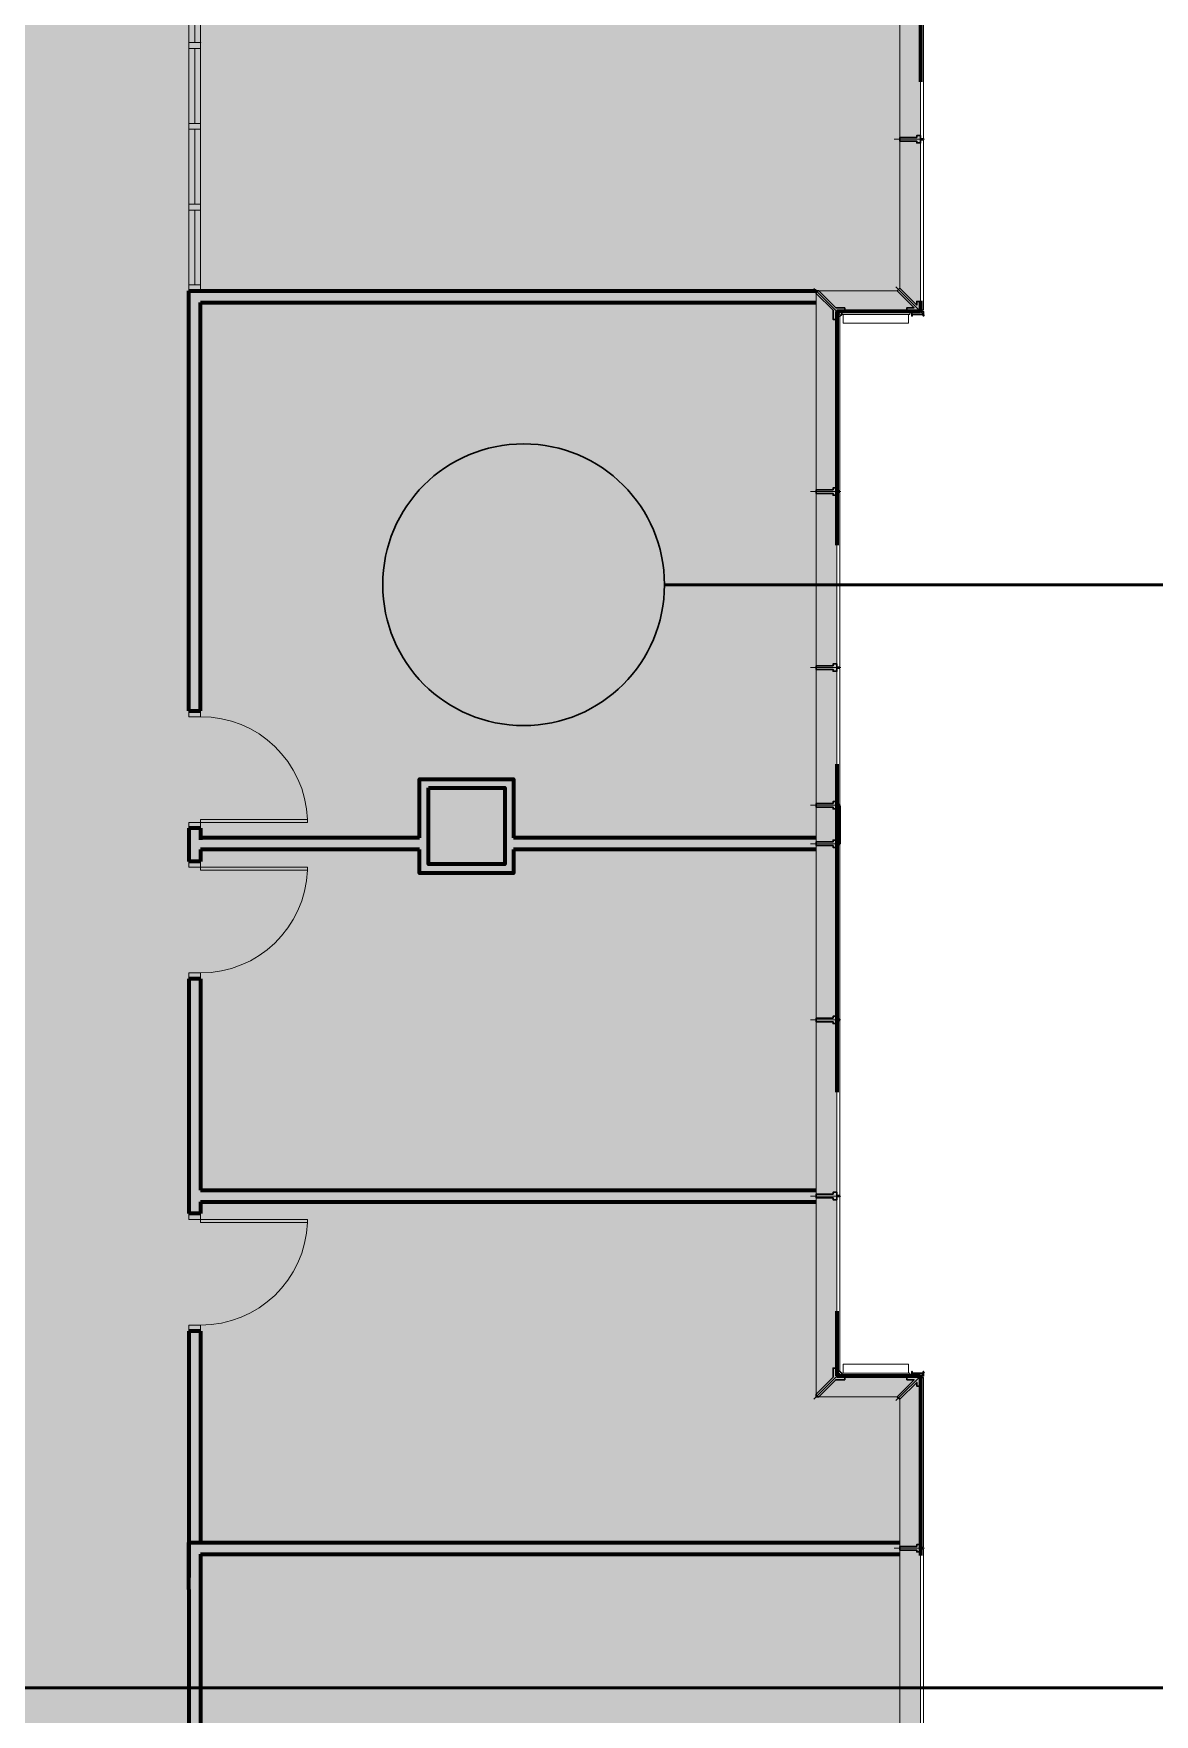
# Model space of a CAD drawing. Header units: inches. Extents: x -2124 to 6036, y -4479 to 801.
# Drawn here: x 3684 to 4066, y -1554 to -981 of the extents above; entities that cross this region are included whole.
import ezdxf

# ---------------------------------------------------------------- set-up
doc = ezdxf.new("R2010")
doc.units = ezdxf.units.IN
doc.header["$MEASUREMENT"] = 0
doc.linetypes.add('DGN Style 2', pattern=[186.34163560363902, 111.8049813621834, -74.53665424145564])
doc.linetypes.add('DGN Style 4', pattern=[298.3329586014262, 149.0733084829113, -74.53665424145564, 0.1863416356036391, -74.53665424145564])
for name, color, linetype, lineweight in [('A-ANNO-NOTE', 4, 'Continuous', 30), ('a-bp-02N-_-03S - A-COLS', 2, 'Continuous', 70), ('a-bp-02N-_-03S - A-GLAZ', 2, 'Continuous', 0), ('a-bp-02N-_-03S - A-WALL-FULL', 6, 'Continuous', 70), ('a-fp-02N-_-03S - A-DOOR', 1, 'Continuous', 13), ('a-fp-02N-_-03S - A-GLAZ', 2, 'Continuous', 13), ('a-fp-02N-_-03S - A-WALL-FULL', 6, 'Continuous', 70)]:
    doc.layers.add(name, color=color, linetype=linetype, lineweight=lineweight)
for name, color, linetype, lineweight, true_color in [('A-AREA-TENANT 11', 7, 'DGN Style 2', 80, 0x1c86ff), ('A-AREA-TENANT 9', 7, 'DGN Style 2', 80, 0x5cffb8), ('A-AREA-UNKNOWN', 7, 'DGN Style 2', 80, 0xff6b6e)]:
    doc.layers.add(name, color=color, linetype=linetype, lineweight=lineweight, true_color=true_color)
doc.layers.add('a-bp-02N-_-03S - A-ANNO-NPLT', color=30, linetype='Continuous', lineweight=0, plot=False)

# ---------------------------------------------------------------- blocks, each defined once
blk = doc.blocks.new('CWMULL_6')
at = {"layer": 'a-bp-02N-_-03S - A-ANNO-NPLT', "color": 7, "linetype": 'DGN Style 4', "lineweight": 0}
blk.add_line((0, -10.3125), (0, 0), dxfattribs=at)
at = {"layer": 'a-bp-02N-_-03S - A-GLAZ', "color": 3, "linetype": 'Continuous', "lineweight": 30, "flags": 128}
blk.add_lwpolyline([(-1.25, -1.3125), (1.25, -1.3125), (1.25, -2.625), (0.6193750000002183, -2.625), (0.6193750000002183, -8.375), (-0.6306249999997817, -8.375), (-0.6306249999997817, -2.625), (-1.25, -2.625), (-1.25, -1.3125)], close=True, dxfattribs=at)
blk = doc.blocks.new('CW1_1')
at = {"layer": 'a-bp-02N-_-03S - A-GLAZ', "color": 2, "linetype": 'Continuous', "lineweight": 13, "flags": 128}
blk.add_lwpolyline([(0.3125, -0.3125), (59.6875, -0.3125), (59.6875, -1.3125), (0.3125, -1.3125), (0.3125, -0.3125)], close=True, dxfattribs=at)
at = {"layer": 'a-bp-02N-_-03S - A-ANNO-NPLT', "color": 7, "linetype": 'DGN Style 4', "lineweight": 0}
blk.add_blockref('CWMULL_6', (0, 0), dxfattribs=at)
blk = doc.blocks.new('CWMULL_7')
at = {"layer": 'a-bp-02N-_-03S - A-ANNO-NPLT', "color": 7, "linetype": 'DGN Style 4', "lineweight": 0}
blk.add_line((0, -10.3125), (0, 0), dxfattribs=at)
at = {"layer": 'a-bp-02N-_-03S - A-GLAZ', "color": 3, "linetype": 'Continuous', "lineweight": 30, "flags": 128}
blk.add_lwpolyline([(-1.25, -1.3125), (1.25, -1.3125), (1.25, -2.625), (0.6193750000002183, -2.625), (0.6193750000002183, -8.375), (-0.6306249999997817, -8.375), (-0.6306249999997817, -2.625), (-1.25, -2.625), (-1.25, -1.3125)], close=True, dxfattribs=at)
blk = doc.blocks.new('CWMULL_8')
at = {"layer": 'a-bp-02N-_-03S - A-ANNO-NPLT', "color": 7, "linetype": 'DGN Style 4', "lineweight": 0}
blk.add_line((0, -10.3125), (0, 0), dxfattribs=at)
at = {"layer": 'a-bp-02N-_-03S - A-GLAZ', "color": 3, "linetype": 'Continuous', "lineweight": 30, "flags": 128}
blk.add_lwpolyline([(-1.25, -1.3125), (1.25, -1.3125), (1.25, -2.625), (0.6193750000002183, -2.625), (0.6193750000002183, -8.375), (-0.6306249999997817, -8.375), (-0.6306249999997817, -2.625), (-1.25, -2.625), (-1.25, -1.3125)], close=True, dxfattribs=at)
blk = doc.blocks.new('CW2_1')
at = {"layer": 'a-bp-02N-_-03S - A-GLAZ', "color": 2, "linetype": 'Continuous', "lineweight": 13, "flags": 128}
blk.add_lwpolyline([(0.3125, -0.3125), (46.5625, -0.3125), (46.5625, -1.3125), (0.3125, -1.3125), (0.3125, -0.3125)], close=True, dxfattribs=at)
at = {"layer": 'a-bp-02N-_-03S - A-ANNO-NPLT', "color": 7, "linetype": 'DGN Style 4', "lineweight": 0}
blk.add_blockref('CWMULL_8', (0, 0), dxfattribs=at)
blk = doc.blocks.new('CWMULL_12')
at = {"layer": 'a-bp-02N-_-03S - A-ANNO-NPLT', "color": 7, "linetype": 'DGN Style 4', "lineweight": 0}
blk.add_line((0, -10.3125), (0, 0), dxfattribs=at)
at = {"layer": 'a-bp-02N-_-03S - A-GLAZ', "color": 3, "linetype": 'Continuous', "lineweight": 30, "flags": 128}
blk.add_lwpolyline([(-1.25, -1.3125), (1.25, -1.3125), (1.25, -2.625), (0.6193749999999909, -2.625), (0.6193749999999909, -8.375), (-0.6306250000000091, -8.375), (-0.6306250000000091, -2.625), (-1.25, -2.625), (-1.25, -1.3125)], close=True, dxfattribs=at)
blk = doc.blocks.new('CW5')
at = {"layer": 'a-bp-02N-_-03S - A-WALL-FULL', "color": 6, "linetype": 'Continuous', "lineweight": 40, "flags": 128}
blk.add_lwpolyline([(0.3125, -0.3125), (12.8125, -0.3125), (12.8125, -1.3125), (0.3125, -1.3125), (0.3125, -0.3125)], close=True, dxfattribs=at)
at = {"layer": 'a-bp-02N-_-03S - A-ANNO-NPLT', "color": 7, "linetype": 'DGN Style 4', "lineweight": 0}
blk.add_blockref('CWMULL_12', (0, 0), dxfattribs=at)
blk = doc.blocks.new('COR3_3')
at = {"layer": 'a-bp-02N-_-03S - A-ANNO-NPLT', "color": 7, "linetype": 'DGN Style 4', "lineweight": 0}
blk.add_line((9.203250000000025, 9.203250000000025), (0, 0), dxfattribs=at)
at = {"layer": 'a-bp-02N-_-03S - A-GLAZ', "color": 3, "linetype": 'Continuous', "lineweight": 30, "flags": 128}
blk.add_lwpolyline([(2.625, -1.369250000000193), (2.625, 1.741250000000036), (8.375, 7.491250000000036), (8.375, 8.375), (7.491250000000036, 8.375125000000025), (1.741125000000011, 2.625), (-1.369249999999965, 2.625), (-1.369249999999965, 1.3125), (-0.3125, 1.3125), (-0.3125, 0.3125), (0.3125, -0.3125), (1.3125, -0.3125), (1.3125, -1.369250000000193), (2.625, -1.369250000000193)], close=True, dxfattribs=at)
blk = doc.blocks.new('COR2_1')
at = {"layer": 'a-bp-02N-_-03S - A-ANNO-NPLT', "color": 7, "linetype": 'DGN Style 4', "lineweight": 0}
blk.add_line((-9.710000000000036, 9.710000000000036), (0, 0), dxfattribs=at)
at = {"layer": 'a-bp-02N-_-03S - A-GLAZ', "color": 2, "linetype": 'Continuous', "lineweight": 13}
blk.add_line((-1.3125, 1.9375), (-0.3125, 1.9375), dxfattribs=at)
at = {"layer": 'a-bp-02N-_-03S - A-GLAZ', "color": 3, "linetype": 'Continuous', "lineweight": 30, "flags": 128}
blk.add_lwpolyline([(-8.375, 9.258874999999989), (-9.258874999999989, 8.375), (-3.508874999999989, 2.625), (-6, 2.625), (-6, 1.3125), (-4.3125, 1.3125), (-4.3125, -0.1875), (-4.1875, -0.1875), (-4.1875, 0.3125), (-0.4375, 0.3125), (-0.4375, -0.1875), (-0.3125, -0.1875), (-0.3125, 1.3125), (-1.3125, 1.3125), (-1.3125, 4.746374999999944), (-2.625, 4.746374999999944), (-2.625, 3.508874999999989), (-8.375, 9.258874999999989)], close=True, dxfattribs=at)
at = {"layer": 'a-bp-02N-_-03S - A-GLAZ', "color": 2, "linetype": 'Continuous', "lineweight": 13, "flags": 128}
blk.add_lwpolyline([(-28.1875, 1.3125), (-4.9375, 1.3125), (-4.9375, 0.3125), (-28.1875, 0.3125), (-28.1875, 1.3125)], close=True, dxfattribs=at)
at = {"layer": 'a-bp-02N-_-03S - A-GLAZ', "color": 2, "linetype": 'DGN Style 2', "lineweight": 0, "flags": 128}
blk.add_lwpolyline([(-5.431874999999764, 0.3125), (-5.431874999999764, -2.6875), (-27.6875, -2.6875), (-27.6875, 0.3125)], dxfattribs=at)
at = {"layer": 'a-bp-02N-_-03S - A-ANNO-NPLT', "color": 7, "linetype": 'DGN Style 4', "lineweight": 0, "rotation": 90}
blk.add_blockref('COR3_3', (-28.5, 0), dxfattribs=at)
blk = doc.blocks.new('A$C622F5825_1')
at = {"layer": 'a-fp-02N-_-03S - A-DOOR'}
for p, q in [((8.020910602368758e-09, 3.687754990266967e-09), (8.020910602368758e-09, 0.004032253687754839)), ((0.04032250802091042, 3.687750105285659e-09), (0.04032250802091042, 0.004032253687750398))]:
    blk.add_line(p, q, dxfattribs=at)
at = {"layer": 'a-fp-02N-_-03S - A-DOOR', "linetype": 'Continuous'}
for p, q in [((0.002016133020910527, 0.004032253687754395), (0.002016133020910527, 3.687750105285659e-09)), ((0.03830638302091049, 0.004032253687750398), (0.03830638302091049, 3.687750105285659e-09))]:
    blk.add_line(p, q, dxfattribs=at)
at = {"layer": 'a-fp-02N-_-03S - A-DOOR', "extrusion": (0, 0, -1), "flags": 128}
for points in [[(-0.03830638302091049, 0.004032253687750842), (-0.03729832052091053, 0.004032253687750842), (-0.03729832052091453, 0.04076457402686673), (-0.03830638302091449, 0.04076457402686673), (-0.03830638302091049, 0.004032253687750842)], [(-8.020910602368758e-09, 0.004032253687754839), (-0.002016133020910527, 0.004032253687754395), (-0.002016133020910527, 3.687754546177757e-09), (-8.020910602368758e-09, 3.687754990266967e-09)], [(-0.04032250802091042, 0.004032253687750398), (-0.03830638302091049, 0.004032253687750842), (-0.03830638302091049, 3.687750549374869e-09), (-0.04032250802091042, 3.687750105285659e-09)]]:
    blk.add_lwpolyline(points, dxfattribs=at)
at = {"layer": 'a-fp-02N-_-03S - A-DOOR'}
blk.add_arc((0.0386989305609724, 0.004094461834786678), 0.03668285177654663, 92.18767716307312, 180.0972707938481, dxfattribs=at)
blk = doc.blocks.new('A DOOR')
at = {"layer": 'a-fp-02N-_-03S - A-DOOR', "linetype": 'Continuous', "extrusion": (0, 0, -1), "xscale": 31.49606299212599, "yscale": 31.49606299212599, "zscale": 31.49606299212599, "rotation": 90}
blk.add_blockref('A$C622F5825_1', (-118.6693666517988, -18.54200025262709), dxfattribs=at)

msp = doc.modelspace()

# ---------------------------------------------------------------- hatches: boundary and pattern name
at = {"layer": 'A-ANNO-NOTE'}
h = msp.add_hatch(color=251, dxfattribs=at)
edge = h.paths.add_edge_path()
edge.add_arc((3850.676824463919, -1168.749753052503), 48, 0, 360)
at = {"layer": 'A-AREA-TENANT 11'}
msp.add_hatch(color=256, dxfattribs=at).paths.add_polyline_path([(3539.25, -1509.033094832398), (3539.25, -1112.2745), (3616.67375, -1112.307594832397), (3616.75, -981), (3369.25, -981), (3369.25, -891), (3471.388542586854, -891), (3471.388542586854, -889.0000020159293), (3533.388542586853, -889.0000020159293), (3986.076042586854, -889.0000020159293), (3986.076042586854, -1075.6875), (3957.576042586854, -1075.6875), (3957.576042586854, -1438.3125), (3986.076042586854, -1438.3125), (3986.076042586854, -1497), (3738.618097228162, -1497), (3738.618097228162, -1509.033094832398)])
at = {"layer": 'A-AREA-TENANT 9'}
msp.add_hatch(color=256, dxfattribs=at).paths.add_polyline_path([(3356.25, -1910.277375), (3356.25, -1264), (3480.25, -1264), (3480.25, -1511), (3539.25, -1511.033094832394), (3539.25, -1509.033094832398), (3738.618097228162, -1509.033094832396), (3738.618097228162, -1497), (3985.9375, -1497), (3985.9375, -1765.6875), (3978.4375, -1765.6875), (3978.4375, -1885.563125), (3973.155918871934, -1885.563125), (3973.155918871934, -1905.03775), (3660.25, -1905.03775), (3660.25, -1853.869480443112), (3535.219655261193, -1853.869480443112), (3535.219655261193, -1910.277375)])

# ---------------------------------------------------------------- linework, layer by layer
at = {"layer": 'A-ANNO-NOTE', "lineweight": 53}
for p, q in [((3898.676824463919, -1168.749753052503), (4269.33243306267, -1168.749753052503)), ((2967.625062500003, -1544.601715045399), (4269.33243306267, -1544.601715045399))]:
    msp.add_line(p, q, dxfattribs=at)
at = {"layer": 'A-ANNO-NOTE'}
msp.add_circle((3850.676824463919, -1168.749753052503), 48, dxfattribs=at)
at = {"layer": 'A-AREA-UNKNOWN', "color": 1, "true_color": 0xff1216, "flags": 128}
msp.add_lwpolyline([(3646.5625, -88.3125), (3646.5625, 31.6875), (3985.9375, 31.6875), (3985.9375, -355.6875), (3928.9375, -355.6875), (3928.9375, -718.3125), (3985.9375, -718.3125), (3985.9375, -747.78125), (3985.9375, -1075.6875), (3957.4375, -1075.6875), (3957.4375, -1107), (3957.4375, -1438.3125), (3985.9375, -1438.3125), (3985.9375, -1765.6875), (3978.4375, -1765.6875), (3978.4375, -1885.563125), (3973.155918871934, -1885.563125), (3973.155918871934, -1905.03775), (3660.25, -1905.03775), (3660.249999999999, -1910.277375), (3535.219655261193, -1910.277375), (3535.219655261193, -1910.277375), (3351.250000000001, -1910.277375), (3351.250000000001, -1905.03775), (2741.220625, -1905.037749784427), (2741.220625, -1878.005875), (2739.220624950417, -1878), (2739.220624969578, -1830), (2741.220625, -1830), (2741.220625, -1798), (2739.220624981433, -1798.005875), (2739.220625, -1750), (2741.220625, -1750), (2741.220625, -1735.6904375), (2584.5625, -1735.6875), (2584.5625, -1438.3125), (2613.0625, -1438.3125), (2613.0625, -1288.994375), (2775.913917148841, -1288.994375), (2775.913917148841, -776), (2775.913917148841, -776), (2775.913917148841, -704), (2644.25, -704), (2644.25, -704), (2644.25, -263.5), (2764.25, -263.5), (2764.25, -263.5), (2764.25, -263.5), (2774.766909157764, -263.5), (2775.610462460913, -58.3125), (2926.5625, -58.3125), (2926.5625, -28.3125), (3283.9375, -28.3125), (3283.9375, -88.3125), (3646.5625, -88.3125)], close=True, dxfattribs=at)
at = {"layer": 'a-bp-02N-_-03S - A-COLS', "color": 2, "linetype": 'Continuous', "lineweight": 70, "flags": 128}
msp.add_lwpolyline([(3818.25, -1238), (3844.25, -1238), (3844.25, -1264), (3818.25, -1264), (3818.25, -1238)], close=True, dxfattribs=at)
at = {"layer": 'a-bp-02N-_-03S - A-GLAZ', "color": 2, "linetype": 'Continuous', "lineweight": 0}
for p, q in [((3978.875, -726.258875), (3978.875, -1067.741125)), ((3950.374875, -1069.50875), (3950.374875, -1444.49125)), ((3951.25875, -1068.625), (3977.991125, -1068.625)), ((3951.25875, -1445.375), (3977.991125, -1445.375)), ((3978.875, -1757.741125), (3978.875, -1446.258875))]:
    msp.add_line(p, q, dxfattribs=at)
at = {"layer": 'a-bp-02N-_-03S - A-GLAZ', "color": 2, "linetype": 'Continuous', "lineweight": 13, "flags": 128}
for points in [[(3986.9375, -1017.318125), (3986.9375, -1075.125), (3985.9375, -1075.125), (3985.9375, -1017.318125), (3986.9375, -1017.318125)], [(3958.4375, -1077.318125), (3958.4375, -1136.681875), (3957.4375, -1136.681875), (3957.4375, -1077.318125), (3958.4375, -1077.318125)], [(3986.9375, -1438.875), (3985.9375, -1438.875), (3985.9375, -1496.6875), (3986.9375, -1496.6875), (3986.9375, -1438.875)]]:
    msp.add_lwpolyline(points, close=True, dxfattribs=at)
at = {"layer": 'a-fp-02N-_-03S - A-GLAZ', "linetype": 'Continuous', "lineweight": 0}
for p, q in [((3736.618223580466, -1068.623710519823), (3736.618223580466, -929.0000000902918)), ((3740.61822358047, -929.0000000902918), (3740.61822358047, -1068.623710519823))]:
    msp.add_line(p, q, dxfattribs=at)
at = {"layer": 'a-fp-02N-_-03S - A-GLAZ', "linetype": 'Continuous'}
for p, q in [((3738.618223580469, -958.524742176198), (3738.618223580469, -984.0494842621041)), ((3738.618223580469, -986.0494842621041), (3738.618223580469, -1011.57422634801)), ((3738.618223580469, -1013.57422634801), (3738.618223580469, -1039.098968433916)), ((3738.618223580469, -1041.098968433916), (3738.618223580469, -1066.623710519823))]:
    msp.add_line(p, q, dxfattribs=at)
at = {"layer": 'a-fp-02N-_-03S - A-GLAZ', "linetype": 'Continuous', "flags": 128}
for points in [[(3736.618223580466, -986.0494842621041), (3740.61822358047, -986.0494842621041), (3740.61822358047, -984.0494842621041), (3736.618223580466, -984.0494842621041), (3736.618223580466, -986.0494842621041)], [(3736.618223580466, -1013.57422634801), (3740.61822358047, -1013.57422634801), (3740.61822358047, -1011.57422634801), (3736.618223580466, -1011.57422634801), (3736.618223580466, -1013.57422634801)], [(3736.618223580466, -1041.098968433916), (3740.61822358047, -1041.098968433916), (3740.61822358047, -1039.098968433916), (3736.618223580466, -1039.098968433916), (3736.618223580466, -1041.098968433916)], [(3736.618223580466, -1068.623710519823), (3740.61822358047, -1068.623710519823), (3740.61822358047, -1066.623710519823), (3736.618223580466, -1066.623710519823), (3736.618223580466, -1068.623710519823)]]:
    msp.add_lwpolyline(points, close=True, dxfattribs=at)
at = {"layer": 'a-fp-02N-_-03S - A-GLAZ', "linetype": 'Continuous'}
msp.add_point((3740.61822358047, -984.0494842621041), dxfattribs=at)
at = {"layer": 'a-fp-02N-_-03S - A-WALL-FULL'}
for p, q in [((3736.618223580466, -1068.623710519823), (3950.374875, -1068.623713452781)), ((3740.618105274891, -1072.623710574705), (3950.374875000001, -1072.623713452781)), ((3736.617999863126, -1211.70296738756), (3740.618093247582, -1211.70296738756)), ((3740.618080552832, -1251.714224685976), (3736.617756201791, -1251.714224685976)), ((3740.618080552832, -1251.714224685976), (3740.618079669901, -1255.714224685976)), ((3740.618105274891, -1258.999999999998), (3740.61783494416, -1261.499999993357)), ((3740.618105274891, -1258.999999999998), (3740.617980274885, -1263.00001220265)), ((3815.25, -1254.999999999998), (3740.618079827556, -1254.999988823182)), ((3815.25, -1258.999999999998), (3740.618105274891, -1258.999999999998)), ((3950.375, -1254.999999999998), (3847.25, -1254.999999999998)), ((3950.375, -1258.999999999998), (3847.25, -1258.999999999998)), ((3740.617980274885, -1263.00001220265), (3736.617780274896, -1263.000007298414)), ((3736.617825674921, -1303.000007298414), (3736.617743941813, -1383.00001220265)), ((3740.618230274889, -1303.00001220265), (3736.618042196101, -1303.000036045765)), ((3740.618095562642, -1303.000007298414), (3740.618079669901, -1374.999999999999)), ((3740.618068941814, -1378.999999999998), (3740.617943941809, -1383.00001220265)), ((3740.618068941814, -1378.999999999998), (3950.371476094922, -1378.999999999998)), ((3740.618079669901, -1374.999999999999), (3950.371476094922, -1374.999999999999)), ((3740.617943941809, -1383.00001220265), (3736.617743941819, -1383.000007298414)), ((3740.618193941813, -1423.00001220265), (3736.618005863025, -1423.000036045765)), ((3736.618005863025, -1423.000036045765), (3736.618101208744, -1438.996301954298)), ((3740.618191359894, -1423.000012202665), (3740.618098411382, -1494.999999999999)), ((3736.618101208744, -1438.996301954298), (3736.618101208747, -1507.000000000006)), ((3736.618101208747, -1495.03308441897), (3978.871476094922, -1494.999999999999)), ((3736.618101208747, -1511.033094832398), (3736.618101208747, -1495.03308441897)), ((3740.618093247576, -1498.999998709101), (3740.618093247576, -1511.000076316774)), ((3736.618101208747, -1511.033094832398), (3736.618101208747, -1572.988742701584)), ((3740.618093247576, -1511.000076316774), (3740.618093247576, -1572.988742701584))]:
    msp.add_line(p, q, dxfattribs=at)
at = {"layer": 'a-fp-02N-_-03S - A-WALL-FULL', "linetype": 'Continuous'}
for p, q in [((3736.618223580466, -1211.70296738756), (3736.618223580466, -1068.623710519823)), ((3740.618105274891, -1211.70296738756), (3740.618105274891, -1072.623710574705)), ((3736.618093247577, -1251.702967387561), (3736.618129580653, -1263.000007298414))]:
    msp.add_line(p, q, dxfattribs=at)
at = {"layer": 'a-fp-02N-_-03S - A-WALL-FULL', "flags": 128}
for points in [[(3815.25, -1255), (3815.25, -1235), (3847.25, -1235), (3847.25, -1255)], [(3847.25, -1259), (3847.25, -1267), (3815.25, -1267), (3815.25, -1259)], [(3740.618093247576, -1498.999998709101), (3978.875, -1498.999998709101)]]:
    msp.add_lwpolyline(points, dxfattribs=at)

# ---------------------------------------------------------------- block references
at = {"layer": 'a-bp-02N-_-03S - A-ANNO-NPLT', "color": 7, "linetype": 'DGN Style 4', "lineweight": 0, "rotation": 270}
msp.add_blockref('CWMULL_7', (3987.25, -1017), dxfattribs=at)
at = {"layer": 'a-bp-02N-_-03S - A-GLAZ', "color": 2, "linetype": 'Continuous', "lineweight": 13, "rotation": 270}
for name, p in [('CW1_1', (3987.25, -957)), ('CW1_1', (3958.75, -1137)), ('CW2_1', (3958.75, -1197)), ('CW1_1', (3958.75, -1257)), ('CW1_1', (3958.75, -1317)), ('CW1_1', (3958.75, -1377)), ('CW1_1', (3987.25, -1497))]:
    msp.add_blockref(name, p, dxfattribs=at)
at = {"layer": 'a-bp-02N-_-03S - A-GLAZ', "color": 2, "linetype": 'Continuous', "lineweight": 13}
msp.add_blockref('COR2_1', (3987.25, -1077), dxfattribs=at)
at = {"layer": 'a-bp-02N-_-03S - A-GLAZ', "color": 2, "linetype": 'Continuous', "lineweight": 13, "extrusion": (0, 0, -1), "rotation": 180}
msp.add_blockref('COR2_1', (-3987.25, -1437), dxfattribs=at)
at = {"layer": 'a-bp-02N-_-03S - A-WALL-FULL', "color": 6, "linetype": 'Continuous', "lineweight": 40, "rotation": 270}
msp.add_blockref('CW5', (3958.75, -1243.875), dxfattribs=at)
at = {"layer": 'a-fp-02N-_-03S - A-DOOR', "linetype": 'Continuous', "extrusion": (0, 0, -1), "xscale": 31.49606299212599, "yscale": 31.49606299212599, "zscale": 31.49606299212599, "rotation": 180}
msp.add_blockref('A DOOR', (0.9997577114281739, -1795.70296738756), dxfattribs=at)
at = {"layer": 'a-fp-02N-_-03S - A-DOOR', "linetype": 'Continuous', "xscale": 31.49606299212599, "yscale": 31.49606299212599, "zscale": 31.49606299212599}
for p in [(-0.9997213783519837, -719.000007298414), (-0.9997577114281739, -839.000007298414)]:
    msp.add_blockref('A DOOR', p, dxfattribs=at)

doc.saveas('drawing.dxf')
